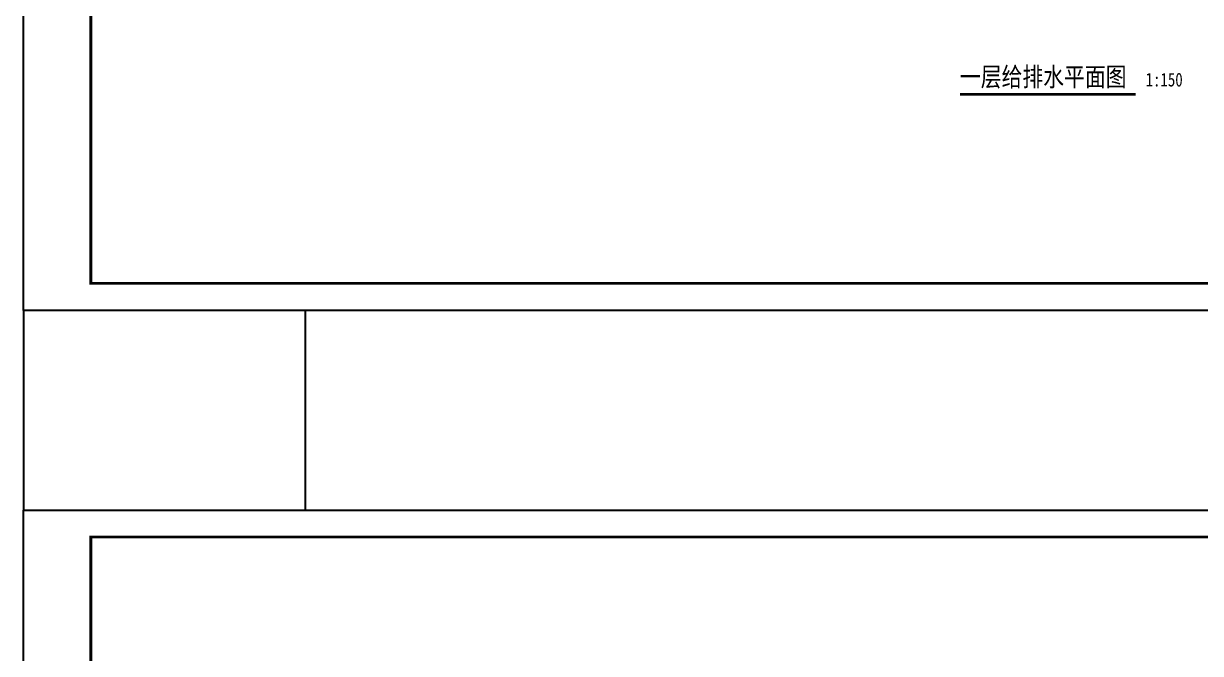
# Model space of a CAD drawing. Extents: x -173214 to 1102988, y -234847 to 675458.
# Drawn here: x 170967 to 236548, y 391428 to 426515 of the extents above; entities that cross this region are included whole.
import ezdxf

# ---------------------------------------------------------------- set-up
doc = ezdxf.new("R2010")
doc.units = 0
doc.header["$LTSCALE"] = 1000
doc.header["$MEASUREMENT"] = 0
for name, color, linetype in [('0-建筑立面', 255, 'Continuous'), ('DIM_SYMB', 171, 'Continuous'), ('PUB_TEXT', 7, 'Continuous'), ('TK', 4, 'Continuous')]:
    doc.layers.add(name, color=color, linetype=linetype)
doc.styles.add('宋体', font='', dxfattribs={"width": 0.8})
doc.styles.get('宋体').set_extended_font_data('SimSun')

# ---------------------------------------------------------------- blocks, each defined once
blk = doc.blocks.new('GeYuanFrame_88512553', base_point=(20.09, 4.53))
at = {"layer": 'TK'}
blk.add_lwpolyline([(20.09, 4.53), (20.09, 598.53), (861.09, 598.53), (861.09, 4.53)], close=True, dxfattribs=at)
at = {"layer": 'TK', "const_width": 1}
blk.add_lwpolyline([(45.09, 588.53), (851.09, 588.53), (851.09, 14.53), (45.09, 14.53)], close=True, dxfattribs=at)
blk = doc.blocks.new('GeYuanFrame_18756530', base_point=(20.09, 4.53))
at = {"layer": 'TK'}
blk.add_lwpolyline([(20.09, 4.53), (20.09, 598.53), (861.09, 598.53), (861.09, 4.53)], close=True, dxfattribs=at)
at = {"layer": 'TK', "const_width": 1}
blk.add_lwpolyline([(45.09, 588.53), (851.09, 588.53), (851.09, 14.53), (45.09, 14.53)], close=True, dxfattribs=at)

msp = doc.modelspace()

# ---------------------------------------------------------------- linework, layer by layer
msp.add_lwpolyline([(170967.1, 399416.7), (186680.4, 399416.7), (186680.4, 410538.3), (170967.1, 410538.3)], close=True)
at = {"layer": 'DIM_SYMB', "const_width": 140}
msp.add_lwpolyline([(223144.3, 422576.7), (232932.5, 422576.7)], dxfattribs=at)

# ---------------------------------------------------------------- block references
at = {"layer": '0-建筑立面', "xscale": 150, "yscale": 150, "zscale": 150}
for name, p in [('GeYuanFrame_88512553', (170967.1, 410538.3)), ('GeYuanFrame_18756530', (170967.1, 310316.7))]:
    msp.add_blockref(name, p, dxfattribs=at)

# ---------------------------------------------------------------- texts
at = {"layer": 'PUB_TEXT', "style": '宋体', "width": 0.8}
for s, height, p in [('一层给排水平面图', 1063.29, (223144.3, 423016.2)), ('1:150', 759.49, (233492.5, 423010.3))]:
    msp.add_text(s, height=height, dxfattribs=at).set_placement(p)

doc.saveas('drawing.dxf')
